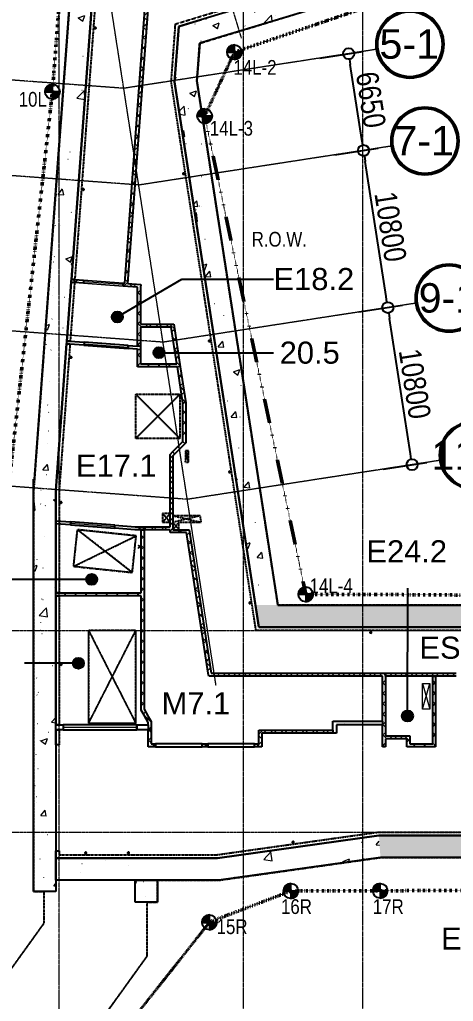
# Model space of a CAD drawing. Header units: millimetres. Extents: x 813027 to 1148939, y -931049 to -10.
# Drawn here: x 862760 to 892191, y -130526 to -63838 of the extents above; entities that cross this region are included whole.
import ezdxf

# ---------------------------------------------------------------- set-up
doc = ezdxf.new("R2010")
doc.units = ezdxf.units.MM
for name, pattern in [('DPA_Boundary 100', [7.5, 0, -1.5, 3, -1.5, 0, -1.5]), ('DPA_Grid _ Level 500', [5.5, 2.75, -0.75, 1.25, -0.75]), ('DPA_Hidden 100', [6, 4, -2])]:
    doc.linetypes.add(name, pattern=pattern)
for name, color, linetype, lineweight in [('_ _ A-DETL-OPENING', 1, 'Continuous', 9), ('A-ANNO-DIMS', 1, 'Continuous', 9), ('A-ANNO-NOTE', 3, 'Continuous', 25), ('A-DETL', 1, 'Continuous', 25), ('A-DOOR-E', 2, 'Continuous', 9), ('A-ROOM-IDEN', 3, 'Continuous', 25), ('A-WALL', 5, 'Continuous', 9), ('A-WALL-PATT', 1, 'Continuous', 25), ('G-ANNO-TEXT', 3, 'Continuous', 9), ('I-WALL', 5, 'Continuous', 25), ('P-PIPE', 2, 'Continuous', 9), ('P-PIPE-CNTR', 2, 'Continuous', 9), ('S-GRID', 251, 'Continuous', 9), ('S-GRID-IDEN', 3, 'Continuous', 50), ('WALL-A', 3, 'Continuous', 25), ('WALL-E', 2, 'Continuous', 25), ('WALL-S', 5, 'Continuous', 25)]:
    doc.layers.add(name, color=color, linetype=linetype, lineweight=lineweight)
doc.styles.add('Arial', font='arial.ttf', dxfattribs={"height": 2000})
doc.styles.add('Arial Narrow', font='ARIALN.TTF', dxfattribs={"height": 1500})
doc.styles.add('Arial Narrow_1', font='ARIALN.TTF', dxfattribs={"height": 1000})
doc.styles.add('Arial_1', font='arial.ttf', dxfattribs={"height": 1500})
doc.dimstyles.new('DPA-DIM-3_0_C-C', dxfattribs={"dimscale": 304.8, "dimtxt": 1535.14646, "dimasz": 2.46063, "dimexe": 3.28084, "dimexo": 0.0625, "dimgap": 0.82021, "dimtad": 1, "dimdec": 0, "dimzin": 0, "dimdsep": 46, "dimtxsty": 'Arial Narrow', "dimblk1": 'DOTBLANK', "dimblk2": 'DOTBLANK', "dimsah": 1, "dimcen": 0.09, "dimdle": 3.28084, "dimadec": 8, "dimazin": 0, "dimtfac": 1, "dimtdec": 4, "dimtix": 1, "dimtmove": 0, "dimatfit": 3, "dimfxl": 6.56168, "dimfxlon": 1, "dimtvp": 1, "dimtolj": 1, "dimtzin": 0, "dimarcsym": 2})
pattern_1 = [(50, (-6.3, 1.8), (4554.602, -398.476), [476.25, -5238.75]), (355, (-6.3, 2), (-881.071, 4776.42), [381, -4191]), (100.451, (373, -31.4), (3673.565, 4377.916), [404.75, -4452.252]), (46.184, (-6.3, 1272), (6776.978, -1051.07), [714.375, -7858.125]), (96.636, (558.4, 1184), (5935.065, 6185.69), [607.126, -6678.38]), (351.184, (-6, 1272), (5935.12, 6185.636), [571.5, -6286.5]), (21, (628.7, 954.3), (3790.359, -2556.63), [476.25, -5238.75]), (326, (628.7, 954.3), (1545.052, 4604.703), [381, -4191]), (71.451, (944.5, 741.2), (5335.428, 2048.032), [404.75, -4452.252]), (37.5, (-6.3, 1.8), (77.215, 2113.876), [16.764, -4123.436, 16.764, -4237.736, -4206.875]), (37.5, (-6.3, 1.8), (77.215, 2113.876), [-8394.7, 16.764, -4190.111]), (7.5, (-6.3, 1.8), (1670.4916, 2504.5144), [16.764, -2408.936, 16.764, -4028.186, -1603.375]), (7.5, (-6.3, 1.8), (1670.4916, 2504.5144), [-6470.65, 16.764, -1586.611]), (327.5, (-1422.4, 1.8), (3389.7725, -143.2234), [16.764, -1570.736, 16.764, -4936.236, -6572.25]), (327.5, (-1422.4, 1.8), (3389.7725, -143.2234), [-6540.5, 16.764, -6555.486]), (317.5, (-2057.4, 1.8), (3703.232, 635.667), [16.764, -2046.986, 16.764, -3272.536, -4667.25]), (317.5, (-2057.4, 1.8), (3703.232, 635.667), [-5353.05, 16.764, -4650.486])]
pattern_2 = [(45, (-6.33, 1.8), (-353.5534, 353.5534), []), (135, (-6.33, 1.8), (-353.5534, -353.5534), [])]
pattern_3 = [(50, (-6.3, 1.8), (3643.682, -318.781), [381, -4191]), (355, (-6.3, 1.8), (-704.856, 3821.136), [304.8, -3352.8]), (100.451, (297.3, -24.8), (2938.852, 3502.332), [323.8, -3561.801]), (46.184, (-6.3, 1018), (5421.581, -840.856), [571.5, -6286.5]), (96.636, (445.5, 947.7), (4748.05, 4948.55), [485.7, -5342.702]), (351.184, (-6.3, 1018), (4748.1, 4948.506), [457.2, -5029.2]), (21, (501.7, 763.8), (3032.288, -2045.304), [381, -4191]), (326, (501.7, 763.8), (1236.042, 3683.762), [304.8, -3352.8]), (71.451, (754.4, 593.3), (4268.343, 1638.425), [323.8, -3561.801]), (37.5, (-6.3, 1.8), (61.772, 1691.1008), [167.64, -3144.52, 167.64, -3235.96, -3365.5]), (37.5, (-6.3, 1.8), (61.772, 1691.1008), [-6715.76, 167.64, -3197.86]), (7.5, (-6.3, 1.8), (1336.3933, 2003.6115), [167.64, -1772.92, 167.64, -3068.32, -1282.7]), (7.5, (-6.3, 1.8), (1336.3933, 2003.6115), [-5176.52, 167.64, -1115.06]), (327.5, (-1139.2, 1.8), (2711.8178, -114.5786), [167.64, -1102.36, 167.64, -3794.76, -5257.8]), (327.5, (-1139.2, 1.8), (2711.8178, -114.5786), [-5232.4, 167.64, -5090.16]), (317.5, (-1647.2, 1.8), (2962.5856, 508.5334), [167.64, -1483.36, 167.64, -2463.8, -3733.8]), (317.5, (-1647.2, 1.8), (2962.5856, 508.5334), [-4282.44, 167.64, -3566.16])]

# ---------------------------------------------------------------- blocks, each defined once
blk = doc.blocks.new('WALL OPENING - H4000xW5000-22033272-4160 - LOWER PLATFORM LEVEL - REFLECTED CEILING GENERAL PLAN')
at = {"layer": 'A-DOOR-E'}
blk.add_line((-2500, 0), (2500, 0), dxfattribs=at)
blk = doc.blocks.new('WALL OPENING - H2100xW3000-12959686-4160 - LOWER PLATFORM LEVEL - REFLECTED CEILING GENERAL PLAN')
at = {"layer": 'A-DOOR-E'}
blk.add_line((-1500, 0), (1500, 0), dxfattribs=at)
blk = doc.blocks.new('WALL OPENING - H3000xW2700-16696841-4160 - LOWER PLATFORM LEVEL - REFLECTED CEILING GENERAL PLAN')
at = {"layer": 'A-DETL', "lineweight": 9}
for p, q in [((1350, 100), (-1350, 100)), ((-1350, 100), (1350, 100)), ((-1350, -100), (-1350, 100)), ((-1350, -100), (-1350, 100)), ((-1350, 0), (1350, 0)), ((1350, -100), (1350, 100)), ((1350, -100), (1350, 100)), ((-1350, -100), (1350, -100)), ((1350, -100), (-1350, -100))]:
    blk.add_line(p, q, dxfattribs=at)
blk = doc.blocks.new('Grid - 100 Scale-586761-4160 - LOWER PLATFORM LEVEL - REFLECTED CEILING GENERAL PLAN')
at = {"layer": 'S-GRID-IDEN'}
blk.add_circle((0, 0), 4.5, dxfattribs=at)
blk = doc.blocks.new('DPA-AR_GM_ROW_Node - Micro-12676128-4160 - LOWER PLATFORM LEVEL - REFLECTED CEILING GENERAL PLAN')
at = {"layer": 'A-ANNO-NOTE', "lineweight": 9}
h = blk.add_hatch(color=256, dxfattribs=at)
edge = h.paths.add_edge_path()
edge.add_line((-1, 0), (0, 0))
edge.add_line((0, 0), (0, -1))
edge.add_arc((0, 0), 1, 180, 270, ccw=False)
h = blk.add_hatch(color=256, dxfattribs=at)
edge = h.paths.add_edge_path()
edge.add_line((1, 0), (0, 0))
edge.add_line((0, 0), (0, 1))
edge.add_arc((0, 0), 1, 0, 90, ccw=False)
at = {"layer": 'A-ANNO-NOTE'}
for p, q in [((0, 0), (-1, 0)), ((0, 1), (0, 0)), ((0, -1), (0, 0)), ((0, 0), (1, 0))]:
    blk.add_line(p, q, dxfattribs=at)
blk.add_circle((0, 0), 1, dxfattribs=at)
for start, end in [(360, 90), (180, 270)]:
    blk.add_arc((0, 0), 1, start, end, dxfattribs=at)
blk = doc.blocks.new('_DotBlank')
at = {"color": 0, "linetype": 'ByBlock', "lineweight": -2}
blk.add_line((-0.5, 0), (-1, 0), dxfattribs=at)
blk.add_circle((0, 0), 0.5, dxfattribs=at)
blk = doc.blocks.new('DIMBLOCK24-4160 - LOWER PLATFORM LEVEL - REFLECTED CEILING GENERAL PLAN')
at = {"layer": 'A-ANNO-DIMS', "color": 0, "lineweight": -2, "transparency": 16777216}
for p, q in [((885788, -83698), (888734, -83244)), ((889280, -93328), (887860, -84137)), ((887436, -94372), (890382, -93917))]:
    blk.add_line(p, q, dxfattribs=at)
at = {"layer": 'Defpoints', "color": 0, "transparency": 16777216}
for p in [(885769, -83701), (887746, -83396), (887417, -94375)]:
    blk.add_point(p, dxfattribs=at)
at = {"layer": 'A-ANNO-DIMS', "color": 0, "lineweight": -2, "transparency": 16777216, "xscale": 750, "yscale": 750, "zscale": 750}
for p, rotation in [((887746, -83396), 98.77777528909823), ((889394, -94070), 278.7777752890982)]:
    blk.add_blockref('_DotBlank', p, dxfattribs=dict(at, rotation=rotation))
at = {"layer": 'A-ANNO-DIMS', "color": 0, "transparency": 16777216, "insert": (889574, -88578), "char_height": 1500, "width": 5701.97, "attachment_point": 5, "rotation": 278.77778, "style": 'Arial Narrow'}
blk.add_mtext('\\A1;10800', dxfattribs=at)
blk = doc.blocks.new('DIMBLOCK25-4160 - LOWER PLATFORM LEVEL - REFLECTED CEILING GENERAL PLAN')
at = {"layer": 'A-ANNO-DIMS', "color": 0, "lineweight": -2, "transparency": 16777216}
for p, q in [((884140, -73025), (887086, -72570)), ((887631, -82655), (886212, -73464)), ((885788, -83698), (888734, -83244))]:
    blk.add_line(p, q, dxfattribs=at)
at = {"layer": 'Defpoints', "color": 0, "transparency": 16777216}
for p in [(884121, -73028), (886098, -72723), (885769, -83701)]:
    blk.add_point(p, dxfattribs=at)
at = {"layer": 'A-ANNO-DIMS', "color": 0, "lineweight": -2, "transparency": 16777216, "xscale": 750, "yscale": 750, "zscale": 750}
for p, rotation in [((886098, -72723), 98.77777528909783), ((887746, -83396), 278.7777752890978)]:
    blk.add_blockref('_DotBlank', p, dxfattribs=dict(at, rotation=rotation))
at = {"layer": 'A-ANNO-DIMS', "color": 0, "transparency": 16777216, "insert": (887926, -77904), "char_height": 1500, "width": 5701.97, "attachment_point": 5, "rotation": 278.77778, "style": 'Arial Narrow'}
blk.add_mtext('\\A1;10800', dxfattribs=at)
blk = doc.blocks.new('DIMBLOCK26-4160 - LOWER PLATFORM LEVEL - REFLECTED CEILING GENERAL PLAN')
at = {"layer": 'A-ANNO-DIMS', "color": 0, "lineweight": -2, "transparency": 16777216}
for p, q in [((883125, -66453), (886071, -65998)), ((885983, -71981), (885197, -66892)), ((884140, -73025), (887086, -72570))]:
    blk.add_line(p, q, dxfattribs=at)
at = {"layer": 'Defpoints', "color": 0, "transparency": 16777216}
for p in [(883106, -66456), (885083, -66151), (884121, -73028)]:
    blk.add_point(p, dxfattribs=at)
at = {"layer": 'A-ANNO-DIMS', "color": 0, "lineweight": -2, "transparency": 16777216, "xscale": 750, "yscale": 750, "zscale": 750}
for p, rotation in [((885083, -66151), 98.7777752890973), ((886098, -72723), 278.7777752890973)]:
    blk.add_blockref('_DotBlank', p, dxfattribs=dict(at, rotation=rotation))
at = {"layer": 'A-ANNO-DIMS', "color": 0, "transparency": 16777216, "insert": (886594, -69282), "char_height": 1500, "width": 4561.58, "attachment_point": 5, "rotation": 278.77778, "style": 'Arial Narrow'}
blk.add_mtext('\\A1;6650', dxfattribs=at)

msp = doc.modelspace()

# ---------------------------------------------------------------- hatches: boundary and pattern name
at = {"layer": 'A-ROOM-IDEN'}
h = msp.add_hatch(color=256, dxfattribs=at)
edge = h.paths.add_edge_path()
edge.add_arc((869392.9, -84035.1), 375, 0, 360)
h = msp.add_hatch(color=256, dxfattribs=at)
edge = h.paths.add_edge_path()
edge.add_arc((872214.6, -86465.2), 375, 0, 360)
h = msp.add_hatch(color=256, dxfattribs=at)
edge = h.paths.add_edge_path()
edge.add_arc((867649.5, -101864.4), 375, 0, 360)
h = msp.add_hatch(color=256, dxfattribs=at)
edge = h.paths.add_edge_path()
edge.add_arc((866751.4, -107557.6), 375, 0, 360)
h = msp.add_hatch(color=256, dxfattribs=at)
edge = h.paths.add_edge_path()
edge.add_arc((889081.8, -111137.8), 375, 0, 360)
at = {"layer": 'A-WALL-PATT', "lineweight": 9}
h = msp.add_hatch(dxfattribs=at)
h.set_pattern_fill('FP_1', color=256, style=0, pattern_type=2)
h.set_pattern_definition(pattern_1)
h.paths.add_polyline_path([(874976.7, -65442.4), (921206.4, -51346), (920768.9, -49911.2), (875095.3, -63838)])
h = msp.add_hatch(dxfattribs=at)
h.set_pattern_fill('FP_1', color=256, style=0, pattern_type=2)
h.set_pattern_definition(pattern_1)
h.paths.add_polyline_path([(874976.7, -65442.4), (921206.4, -51346), (920768.9, -49911.2), (875095.3, -63838)])
h = msp.add_hatch(dxfattribs=at)
h.set_pattern_fill('FP_1', color=256, style=0, pattern_type=2)
h.set_pattern_definition(pattern_1)
h.paths.add_polyline_path([(865211.7, -95794.6), (868192.3, -55488.3), (866653.5, -55957.5), (863715.8, -95684), (865210, -95794.5)])
h = msp.add_hatch(dxfattribs=at)
h.set_pattern_fill('FP_1', color=256, style=0, pattern_type=2)
h.set_pattern_definition(pattern_1)
h.paths.add_polyline_path([(865211.7, -95794.6), (868192.3, -55488.3), (866653.5, -55957.5), (863715.8, -95684), (865210, -95794.5)])
h = msp.add_hatch(dxfattribs=at)
h.set_pattern_fill('FP_2', color=256, style=0, pattern_type=2)
h.set_pattern_definition(pattern_2)
h.paths.add_polyline_path([(870089.8, -81762.8), (871846.1, -58012.4), (871640.9, -58074.9), (869890.4, -81748)])
h = msp.add_hatch(dxfattribs=at)
h.set_pattern_fill('FP_1', color=256, style=0, pattern_type=2)
h.set_pattern_definition(pattern_1)
h.paths.add_polyline_path([(873278.8, -68062.7), (874787.3, -68002.8), (875095.3, -63838), (873556.5, -64307.2), (873468.4, -65498.5)])
h = msp.add_hatch(dxfattribs=at)
h.set_pattern_fill('FP_1', color=256, style=0, pattern_type=2)
h.set_pattern_definition(pattern_1)
h.paths.add_polyline_path([(873278.8, -68062.7), (874787.3, -68002.8), (875095.3, -63838), (873556.5, -64307.2), (873468.4, -65498.5)])
h = msp.add_hatch(dxfattribs=at)
h.set_pattern_fill('FP_1', color=256, style=0, pattern_type=2)
h.set_pattern_definition(pattern_1)
h.paths.add_polyline_path([(880285.5, -103610), (874787.3, -68002.8), (873278.8, -68062.7), (878767.7, -103610)])
h = msp.add_hatch(dxfattribs=at)
h.set_pattern_fill('FP_1', color=256, style=0, pattern_type=2)
h.set_pattern_definition(pattern_1)
h.paths.add_polyline_path([(880285.5, -103610), (874787.3, -68002.8), (873278.8, -68062.7), (878767.7, -103610)])
h = msp.add_hatch(dxfattribs=at)
h.set_pattern_fill('FP_2', color=256, style=0, pattern_type=2)
h.set_pattern_definition(pattern_2)
h.paths.add_polyline_path([(870964.4, -82028), (870979.2, -81828.5), (869790.6, -81740.7), (869775.9, -81940.1), (870764.4, -82013.2)])
h.paths.add_polyline_path([(867083.2, -81741), (867098, -81541.5), (866270.2, -81480.3), (866255.5, -81679.8), (866484.9, -81696.7)])
h = msp.add_hatch(dxfattribs=at)
h.set_pattern_fill('FP_2', color=256, style=0, pattern_type=2)
h.set_pattern_definition(pattern_2)
h.paths.add_polyline_path([(870964.4, -86038.9), (870964.4, -82028), (870764.4, -82013.2), (870764.4, -86024.1)])
h = msp.add_hatch(dxfattribs=at)
h.set_pattern_fill('FP_2', color=256, style=0, pattern_type=2)
h.set_pattern_definition(pattern_2)
h.paths.add_polyline_path([(870964.4, -84723.6), (873043.5, -84723.6), (873012.7, -84523.6), (870964.4, -84523.6)])
h = msp.add_hatch(dxfattribs=at)
h.set_pattern_fill('FP_2', color=256, style=0, pattern_type=2)
h.set_pattern_definition(pattern_2)
h.paths.add_polyline_path([(873460.5, -87423.6), (873662.8, -87423.6), (873215, -84523.6), (873012.7, -84523.6), (873429.6, -87223.6)])
h = msp.add_hatch(dxfattribs=at)
h.set_pattern_fill('FP_2', color=256, style=0, pattern_type=2)
h.set_pattern_definition(pattern_2)
h.paths.add_polyline_path([(870764.4, -87423.6), (870964.4, -87423.6), (870964.4, -86239.5), (870764.4, -86224.7)])
h = msp.add_hatch(dxfattribs=at)
h.set_pattern_fill('FP_2', color=256, style=0, pattern_type=2)
h.set_pattern_definition(pattern_2)
h.paths.add_polyline_path([(873460.5, -87423.6), (873429.6, -87223.6), (870964.4, -87223.6), (870964.4, -87423.6), (873080.1, -87423.6)])
h = msp.add_hatch(dxfattribs=at)
h.set_pattern_fill('FP_2', color=256, style=0, pattern_type=2)
h.set_pattern_definition(pattern_2)
h.paths.add_polyline_path([(873841.2, -89889.2), (874041.2, -89873.9), (873662.8, -87423.6), (873460.5, -87423.6)])
h = msp.add_hatch(dxfattribs=at)
h.set_pattern_fill('FP_2', color=256, style=0, pattern_type=2)
h.set_pattern_definition(pattern_2)
h.paths.add_polyline_path([(873841.2, -92781.9), (874041.2, -92581.9), (874041.2, -89873.9), (873841.2, -89889.2), (873841.2, -92499)])
h = msp.add_hatch(dxfattribs=at)
h.set_pattern_fill('FP_2', color=256, style=0, pattern_type=2)
h.set_pattern_definition(pattern_2)
h.paths.add_polyline_path([(873165, -93458), (873841.2, -92781.9), (873841.2, -92499), (873165, -93175.2)])
h = msp.add_hatch(dxfattribs=at)
h.set_pattern_fill('FP_2', color=256, style=0, pattern_type=2)
h.set_pattern_definition(pattern_2)
h.paths.add_polyline_path([(873165, -98685), (873165, -93175.2), (872965, -93375.2), (872965, -98685), (873080.1, -98685)])
h = msp.add_hatch(dxfattribs=at)
h.set_pattern_fill('FP_1', color=256, style=0, pattern_type=2)
h.set_pattern_definition(pattern_1)
h.paths.add_polyline_path([(864501.2, -123055), (865210, -123055), (865210, -95794.5), (863715.8, -95684), (863763.1, -95045), (863710, -95045), (863710, -123055)])
h = msp.add_hatch(dxfattribs=at)
h.set_pattern_fill('FP_1', color=256, style=0, pattern_type=2)
h.set_pattern_definition(pattern_1)
h.paths.add_polyline_path([(864501.2, -123055), (865210, -123055), (865210, -95794.5), (863715.8, -95684), (863763.1, -95045), (863710, -95045), (863710, -123055)])
h = msp.add_hatch(dxfattribs=at)
h.set_pattern_fill('FP_3', color=256, style=0, pattern_type=2)
h.set_pattern_definition(pattern_3)
h.paths.add_polyline_path([(870587.4, -98485), (870594.7, -98285), (869226.5, -98183.8), (869211.7, -98383.3)])
h.paths.add_polyline_path([(866219.9, -98162), (866234.6, -97962.6), (865224.7, -97887.9), (865210, -98087.4)])
h = msp.add_hatch(dxfattribs=at)
h.set_pattern_fill('FP_3', color=256, style=0, pattern_type=2)
h.set_pattern_definition(pattern_3)
h.paths.add_polyline_path([(870587.4, -98485), (870594.7, -98285), (869226.5, -98183.8), (869211.7, -98383.3)])
h.paths.add_polyline_path([(866219.9, -98162), (866234.6, -97962.6), (865224.7, -97887.9), (865210, -98087.4)])
h = msp.add_hatch(dxfattribs=at)
h.set_pattern_fill('FP_3', color=256, style=0, pattern_type=2)
h.set_pattern_definition(pattern_3)
h.paths.add_polyline_path([(871210, -98485), (871210, -98285), (870594.7, -98285), (870587.4, -98485), (871010, -98485)])
h = msp.add_hatch(dxfattribs=at)
h.set_pattern_fill('FP_3', color=256, style=0, pattern_type=2)
h.set_pattern_definition(pattern_3)
h.paths.add_polyline_path([(871210, -98485), (871210, -98285), (870594.7, -98285), (870587.4, -98485), (871010, -98485)])
h = msp.add_hatch(dxfattribs=at)
h.set_pattern_fill('FP_2', color=256, style=0, pattern_type=2)
h.set_pattern_definition(pattern_2)
h.paths.add_polyline_path([(871010, -102855), (871210, -102855), (871210, -98485), (871010, -98485), (871010, -102785)])
h = msp.add_hatch(dxfattribs=at)
h.set_pattern_fill('FP_2', color=256, style=0, pattern_type=2)
h.set_pattern_definition(pattern_2)
h.paths.add_polyline_path([(872965, -98485), (872965, -98285), (871210, -98285), (871210, -98485)])
h = msp.add_hatch(dxfattribs=at)
h.set_pattern_fill('FP_2', color=256, style=0, pattern_type=2)
h.set_pattern_definition(pattern_2)
h.paths.add_polyline_path([(874081.2, -98685), (874050.4, -98485), (873165, -98485), (873165, -98685)])
h = msp.add_hatch(dxfattribs=at)
h.set_pattern_fill('FP_2', color=256, style=0, pattern_type=2)
h.set_pattern_definition(pattern_2)
h.paths.add_polyline_path([(875759, -108240), (874252.7, -98485), (874050.4, -98485), (875556.6, -108240)])
h = msp.add_hatch(dxfattribs=at)
h.set_pattern_fill('FP_2', color=256, style=0, pattern_type=2)
h.set_pattern_definition(pattern_2)
h.paths.add_polyline_path([(871010, -102985), (871010, -102785), (865210, -102785), (865210, -102985), (865440, -102985)])
h = msp.add_hatch(dxfattribs=at)
h.set_pattern_fill('FP_2', color=256, style=0, pattern_type=2)
h.set_pattern_definition(pattern_2)
h.paths.add_polyline_path([(871210, -111086.6), (871210, -102855), (871010, -102855), (871010, -110740.2)])
h = msp.add_hatch(dxfattribs=at)
h.set_pattern_fill('FP_1', color=256, style=0, pattern_type=2)
h.set_pattern_definition(pattern_1)
h.paths.add_polyline_path([(878999.3, -105110), (982680.2, -105110), (982708.3, -103610), (878767.7, -103610)])
h = msp.add_hatch(dxfattribs=at)
h.set_pattern_fill('FP_1', color=256, style=0, pattern_type=2)
h.set_pattern_definition(pattern_1)
h.paths.add_polyline_path([(878999.3, -105110), (982680.2, -105110), (982708.3, -103610), (878767.7, -103610)])
h = msp.add_hatch(dxfattribs=at)
h.set_pattern_fill('FP_2', color=256, style=0, pattern_type=2)
h.set_pattern_definition(pattern_2)
h.paths.add_polyline_path([(887390, -108440), (887390, -108240), (875556.6, -108240), (875587.5, -108440), (881659, -108440)])
h = msp.add_hatch(dxfattribs=at)
h.set_pattern_fill('FP_2', color=256, style=0, pattern_type=2)
h.set_pattern_definition(pattern_2)
h.paths.add_polyline_path([(887390, -113235), (887590, -113235), (887590, -108240), (887390, -108240), (887390, -111745)])
h = msp.add_hatch(dxfattribs=at)
h.set_pattern_fill('FP_2', color=256, style=0, pattern_type=2)
h.set_pattern_definition(pattern_2)
h.paths.add_polyline_path([(889890, -108440), (889890, -108240), (887590, -108240), (887590, -108440)])
h = msp.add_hatch(dxfattribs=at)
h.set_pattern_fill('FP_2', color=256, style=0, pattern_type=2)
h.set_pattern_definition(pattern_2)
h.paths.add_polyline_path([(892390, -108440), (892390, -108240), (889890, -108240), (889890, -108440), (890237.8, -108440)])
h = msp.add_hatch(dxfattribs=at)
h.set_pattern_fill('FP_2', color=256, style=0, pattern_type=2)
h.set_pattern_definition(pattern_2)
h.paths.add_polyline_path([(890990, -113035), (890990, -108440), (890790, -108440), (890790, -113035)])
h = msp.add_hatch(dxfattribs=at)
h.set_pattern_fill('FP_2', color=256, style=0, pattern_type=2)
h.set_pattern_definition(pattern_2)
h.paths.add_polyline_path([(871490, -111571.6), (871490, -111171.6), (871210, -110686.6), (871210, -111086.6)])
h = msp.add_hatch(dxfattribs=at)
h.set_pattern_fill('FP_2', color=256, style=0, pattern_type=2)
h.set_pattern_definition(pattern_2)
h.paths.add_polyline_path([(871690, -112085), (871690, -111518), (871490, -111171.6), (871490, -112085)])
h = msp.add_hatch(dxfattribs=at)
h.set_pattern_fill('FP_3', color=256, style=0, pattern_type=2)
h.set_pattern_definition(pattern_3)
h.paths.add_polyline_path([(887390, -111745), (887390, -111495), (884260, -111495), (884260, -111745)])
h = msp.add_hatch(dxfattribs=at)
h.set_pattern_fill('FP_3', color=256, style=0, pattern_type=2)
h.set_pattern_definition(pattern_3)
h.paths.add_polyline_path([(887390, -111745), (887390, -111495), (884260, -111495), (884260, -111745)])
h = msp.add_hatch(dxfattribs=at)
h.set_pattern_fill('FP_2', color=256, style=0, pattern_type=2)
h.set_pattern_definition(pattern_2)
h.paths.add_polyline_path([(871690, -113035), (871690, -112085), (871490, -112085), (871490, -113035)])
h = msp.add_hatch(dxfattribs=at)
h.set_pattern_fill('FP_2', color=256, style=0, pattern_type=2)
h.set_pattern_definition(pattern_2)
h.paths.add_polyline_path([(878990, -113035), (879190, -113035), (879190, -112105), (878990, -112105)])
h = msp.add_hatch(dxfattribs=at)
h.set_pattern_fill('FP_2', color=256, style=0, pattern_type=2)
h.set_pattern_definition(pattern_2)
h.paths.add_polyline_path([(884010, -112305), (884010, -112105), (879190, -112105), (879190, -112305), (881659, -112305)])
h = msp.add_hatch(dxfattribs=at)
h.set_pattern_fill('FP_2', color=256, style=0, pattern_type=2)
h.set_pattern_definition(pattern_2)
h.paths.add_polyline_path([(889040, -112685), (889040, -112485), (887590, -112485), (887590, -112685)])
h = msp.add_hatch(dxfattribs=at)
h.set_pattern_fill('FP_2', color=256, style=0, pattern_type=2)
h.set_pattern_definition(pattern_2)
h.paths.add_polyline_path([(889240, -113035), (889240, -112485), (889040, -112485), (889040, -113035)])
h = msp.add_hatch(dxfattribs=at)
h.set_pattern_fill('FP_2', color=256, style=0, pattern_type=2)
h.set_pattern_definition(pattern_2)
h.paths.add_polyline_path([(878690, -113235), (879190, -113235), (879190, -113035), (878690, -113035), (878690, -113135)])
h.paths.add_polyline_path([(875140, -113235), (875540, -113235), (875540, -113035), (875140, -113035), (875140, -113135)])
h.paths.add_polyline_path([(871490, -113235), (871990, -113235), (871990, -113035), (871490, -113035), (871490, -113135)])
h = msp.add_hatch(dxfattribs=at)
h.set_pattern_fill('FP_2', color=256, style=0, pattern_type=2)
h.set_pattern_definition(pattern_2)
h.paths.add_polyline_path([(890990, -113235), (890990, -113035), (889040, -113035), (889040, -113235), (890237.8, -113235)])
h = msp.add_hatch(dxfattribs=at)
h.set_pattern_fill('FP_1', color=256, style=0, pattern_type=2)
h.set_pattern_definition(pattern_1)
h.paths.add_polyline_path([(876286.8, -122295), (887244.5, -120755), (887139.6, -119255), (876182, -120795)])
h = msp.add_hatch(dxfattribs=at)
h.set_pattern_fill('FP_1', color=256, style=0, pattern_type=2)
h.set_pattern_definition(pattern_1)
h.paths.add_polyline_path([(876286.8, -122295), (887244.5, -120755), (887139.6, -119255), (876182, -120795)])
h = msp.add_hatch(dxfattribs=at)
h.set_pattern_fill('FP_1', color=256, style=0, pattern_type=2)
h.set_pattern_definition(pattern_1)
h.paths.add_polyline_path([(967447.6, -120755), (1055600, -120755), (1055600, -119255), (887139.6, -119255), (887244.5, -120755), (950289.9, -120755)])
h = msp.add_hatch(dxfattribs=at)
h.set_pattern_fill('FP_1', color=256, style=0, pattern_type=2)
h.set_pattern_definition(pattern_1)
h.paths.add_polyline_path([(967447.6, -120755), (1055600, -120755), (1055600, -119255), (887139.6, -119255), (887244.5, -120755), (950289.9, -120755)])
h = msp.add_hatch(dxfattribs=at)
h.set_pattern_fill('FP_1', color=256, style=0, pattern_type=2)
h.set_pattern_definition(pattern_1)
h.paths.add_polyline_path([(876286.8, -122295), (876182, -120795), (865210, -120795), (865210, -122295), (873080.1, -122295)])
h = msp.add_hatch(dxfattribs=at)
h.set_pattern_fill('FP_1', color=256, style=0, pattern_type=2)
h.set_pattern_definition(pattern_1)
h.paths.add_polyline_path([(876286.8, -122295), (876182, -120795), (865210, -120795), (865210, -122295), (873080.1, -122295)])
h = msp.add_hatch(dxfattribs=at)
h.set_pattern_fill('FP_1', color=256, style=0, pattern_type=2)
h.set_pattern_definition(pattern_1)
h.paths.add_polyline_path([(872110, -123795), (872110, -122295), (870610, -122295), (870610, -123795)])
h = msp.add_hatch(dxfattribs=at)
h.set_pattern_fill('FP_1', color=256, style=0, pattern_type=2)
h.set_pattern_definition(pattern_1)
h.paths.add_polyline_path([(872110, -123795), (872110, -122295), (870610, -122295), (870610, -123795)])

# ---------------------------------------------------------------- linework, layer by layer
at = {"layer": '_ _ A-DETL-OPENING'}
for p, q in [((866424.9, -100974.1), (866686.2, -98487.7)), ((866686.2, -98487.7), (870403, -101392.2)), ((866686.2, -98487.7), (870664.3, -98905.9)), ((866424.9, -100974.1), (870664.3, -98905.9)), ((870664.3, -98905.9), (870403, -101392.2)), ((870403, -101392.2), (866424.9, -100974.1)), ((867440, -111635), (870640, -105340)), ((867440, -105340), (870640, -111635)), ((867440, -111635), (867440, -105340)), ((867440, -105340), (870640, -105340)), ((870640, -105340), (870640, -111635)), ((870640, -111635), (867440, -111635))]:
    msp.add_line(p, q, dxfattribs=at)
at = {"layer": 'A-DETL', "linetype": 'DPA_Hidden 100'}
for p, q in [((874976.7, -65442.4), (921206.4, -51346)), ((873338.8, -64133.1), (907664.4, -53666.6)), ((866772.1, -54353.2), (863712, -95735.2)), ((868410, -55662.4), (866499.6, -81497.3)), ((873047.5, -68071.9), (873320.6, -64379.1)), ((874787.3, -68002.8), (874976.7, -65442.4)), ((880285.5, -103610), (874787.3, -68002.8)), ((878802.1, -105340), (873047.5, -68071.9)), ((866484.9, -81696.7), (866189.9, -85685.9)), ((866175.1, -85885.3), (865440, -95826.7)), ((870640, -92290), (873640, -89290)), ((870640, -92290), (870640, -89290)), ((870640, -89290), (873640, -92290)), ((870640, -89290), (873640, -89290)), ((873640, -89290), (873640, -92290)), ((873640, -92290), (870640, -92290)), ((874010, -93890), (874210, -93140)), ((874010, -93140), (874210, -93890)), ((874210, -93140), (874010, -93140)), ((874010, -93140), (874010, -93890)), ((874210, -93890), (874210, -93140)), ((874010, -93890), (874210, -93890)), ((863710, -95645), (863710, -123055)), ((865440, -95826.7), (865440, -102785)), ((872465, -97385), (872465, -97985)), ((872965, -97385), (872465, -97385)), ((872465, -97985), (872965, -97385)), ((872465, -97385), (872965, -97985)), ((872465, -97985), (872965, -97985)), ((875016.7, -97535), (873165, -97535)), ((873165, -97535), (873165, -98485)), ((875016.7, -97535), (873165, -97985)), ((873165, -97535), (875086.2, -97985)), ((873165, -97985), (873565, -98485)), ((873165, -98485), (873565, -97985)), ((873565, -97985), (875086.2, -97985)), ((873565, -98485), (873565, -97985)), ((875086.2, -97985), (875016.7, -97535)), ((866424.9, -100974.1), (866686.2, -98487.7)), ((870403, -101392.2), (866686.2, -98487.7)), ((870664.3, -98905.9), (866686.2, -98487.7)), ((873165, -98485), (873565, -98485)), ((866424.9, -100974.1), (870664.3, -98905.9)), ((870403, -101392.2), (870664.3, -98905.9)), ((870810, -99535), (871010, -99735)), ((870810, -99735), (871010, -99535)), ((866424.9, -100974.1), (870403, -101392.2)), ((865440, -102985), (865440, -111735)), ((982708.3, -103610), (880285.5, -103610)), ((870640, -105340), (867440, -105340)), ((867440, -105340), (867440, -111635)), ((867440, -105340), (870640, -111635)), ((867440, -111635), (870640, -105340)), ((870640, -111635), (870640, -105340)), ((988810, -105340), (879034.8, -105340)), ((867440, -111635), (870640, -111635)), ((865440, -112085), (865440, -113095)), ((876165.9, -120565), (887123.5, -119025)), ((887123.5, -119025), (1057100, -119025)), ((865440, -120565), (876165.9, -120565)), ((876286.8, -122295), (887244.5, -120755)), ((887244.5, -120755), (1055600, -120755)), ((872110.3, -122295), (876286.8, -122295)), ((872110.3, -123795), (872110.3, -122295)), ((863710, -123055), (864410.3, -123055)), ((864410.3, -123055), (864410.3, -125207.3)), ((871410.3, -127460.5), (871410.3, -123795)), ((871410.3, -123795), (872110.3, -123795)), ((864410.3, -125207.3), (847151.5, -149238.3)), ((850830.5, -156115.6), (871410.3, -127460.5))]:
    msp.add_line(p, q, dxfattribs=at)
at = {"layer": 'A-DETL', "linetype": 'DPA_Boundary 100', "lineweight": 50}
for p, q in [((866136.5, -53826.8), (864981.1, -68732)), ((877334.3, -66045.3), (902592.4, -57441.8)), ((875317.4, -70388.2), (877334.3, -66045.3)), ((864981.1, -68732), (861650.2, -98888.3)), ((882179.7, -102887.1), (875317.4, -70388.2)), ((886985.3, -102887.1), (882179.7, -102887.1)), ((963874.5, -103408.2), (886985.3, -102887.1)), ((887224.8, -123014.8), (1032534.6, -122273.2)), ((875662.8, -125128), (881163.8, -123030)), ((881163.8, -123030), (887224.8, -123014.8)), ((863855.2, -140066.1), (875662.8, -125128))]:
    msp.add_line(p, q, dxfattribs=at)
at = {"layer": 'A-DETL', "lineweight": 9}
for p, q in [((890090, -108940.1), (890590, -110670.1)), ((890090, -110670.1), (890590, -108940.1)), ((890090, -108940.1), (890590, -108940.1)), ((890090, -110670.1), (890090, -108940.1)), ((890590, -108940.1), (890590, -110670.1)), ((890590, -110670.1), (890090, -110670.1))]:
    msp.add_line(p, q, dxfattribs=at)
at = {"layer": 'A-ROOM-IDEN'}
for p, q in [((869392.9, -84035.1), (873767.8, -81465.2)), ((873767.8, -81465.2), (879986.7, -81465.2)), ((872214.6, -86465.2), (879986.7, -86465.2)), ((867649.5, -101864.4), (858566.1, -101864.4)), ((889081.8, -111137.8), (889101.3, -102459.5)), ((866751.4, -107557.6), (863086.2, -107557.6))]:
    msp.add_line(p, q, dxfattribs=at)
for centre in [(869392.9, -84035.1), (872214.6, -86465.2), (867649.5, -101864.4), (866751.4, -107557.6), (889081.8, -111137.8)]:
    msp.add_circle(centre, 375, dxfattribs=at)
at = {"layer": 'A-WALL', "lineweight": 25}
for p, q in [((866255.5, -81679.8), (866262.9, -81580.1)), ((866484.9, -81696.7), (866255.5, -81679.8)), ((866255.5, -81679.8), (866484.9, -81696.7)), ((866262.9, -81580.1), (866270.2, -81480.3)), ((866270.2, -81480.3), (866499.6, -81497.3)), ((866499.6, -81497.3), (866270.2, -81480.3)), ((865945.8, -85868.3), (865953.1, -85768.6)), ((866175.1, -85885.3), (865945.8, -85868.3)), ((865945.8, -85868.3), (866175.1, -85885.3)), ((865953.1, -85768.6), (865960.5, -85668.9)), ((865960.5, -85668.9), (866189.9, -85685.9)), ((866189.9, -85685.9), (865960.5, -85668.9)), ((870964.4, -86038.9), (870764.4, -86024.1)), ((870764.4, -86224.7), (870964.4, -86239.5)), ((871210, -98485), (871010, -98485)), ((871010, -98485), (871210, -98485)), ((871210, -98285), (871210, -98485)), ((871210, -98485), (871210, -98285)), ((865210, -102985), (865210, -102785)), ((865210, -102785), (865440, -102785)), ((865440, -102785), (865210, -102785)), ((865440, -102985), (865210, -102985)), ((865210, -102985), (865440, -102985)), ((865210, -111910), (865210, -111735)), ((865210, -111735), (865440, -111735)), ((865440, -111735), (865210, -111735)), ((865210, -112085), (865210, -111910)), ((871490, -111735), (871490, -111910)), ((871490, -111910), (871490, -112085)), ((887390, -111495), (887390, -111745)), ((865440, -112085), (865210, -112085)), ((865210, -112085), (865440, -112085)), ((884010, -112105), (884010, -112305))]:
    msp.add_line(p, q, dxfattribs=at)
at = {"layer": 'I-WALL'}
for p, q in [((907731.5, -53886.6), (873556.5, -64307.2)), ((866270.2, -81480.3), (868192.3, -55488.3)), ((873556.5, -64307.2), (873278.8, -68062.7)), ((873320.6, -64379.1), (873338.8, -64133.1)), ((873278.8, -68062.7), (878999.3, -105110)), ((865960.5, -85668.9), (866255.5, -81679.8)), ((865210, -95818.2), (865945.8, -85868.3)), ((865210, -102785), (865210, -95818.2)), ((865210, -111735), (865210, -102985)), ((879034.8, -105340), (878802.1, -105340)), ((878999.3, -105110), (982680.2, -105110)), ((865210, -113095), (865210, -112085)), ((865440, -113095), (865210, -113095)), ((887139.6, -119255), (876182, -120795)), ((1057100, -119255), (887139.6, -119255)), ((865210, -120795), (865210, -120295)), ((865210, -120295), (865440, -120295)), ((865440, -120295), (865440, -120565)), ((865440, -120795), (865210, -120795)), ((876182, -120795), (865440, -120795))]:
    msp.add_line(p, q, dxfattribs=at)
at = {"layer": 'P-PIPE'}
for centre, radius, start, end in [((867888.9, -64404.3), 67.2, 106.957478, 196.957478), ((867888.9, -64404.3), 67.2, 196.957478, 286.957478), ((867888.9, -64404.3), 67.1, 16.957478, 106.957478), ((867888.9, -64404.3), 67.1, 286.957478, 16.957478), ((873883.1, -74303.1), 67.2, 106.957478, 196.957478), ((873883.1, -74303.1), 67.2, 196.957478, 286.957478), ((873883.1, -74303.1), 67.1, 16.957478, 106.957478), ((873883.1, -74303.1), 67.1, 286.957478, 16.957478), ((867077.5, -75374.3), 67.2, 106.957478, 196.957478), ((867077.5, -75374.3), 67.1, 16.957478, 106.957478), ((867077.5, -75374.3), 67.1, 286.957478, 16.957478), ((867077.5, -75374.3), 67.2, 196.957478, 286.957478), ((875638.4, -85665.6), 67.1, 106.957478, 196.957478), ((875638.4, -85665.6), 67.1, 196.957478, 286.957478), ((875638.4, -85665.6), 67.2, 16.957478, 106.957478), ((875638.4, -85665.6), 67.2, 286.957478, 16.957478), ((866235.1, -86773.1), 67.2, 106.957478, 196.957478), ((866235.1, -86773.1), 67.2, 196.957478, 286.957478), ((866235.1, -86773.1), 67.1, 16.957478, 106.957478), ((866235.1, -86773.1), 67.1, 286.957478, 16.957478), ((877011.6, -94563), 67.1, 106.957478, 196.957478), ((877011.6, -94563), 67.1, 196.957478, 286.957478), ((877011.6, -94563), 67.2, 16.957478, 106.957478), ((877011.6, -94563), 67.2, 286.957478, 16.957478), ((865564.8, -96640.1), 67.1, 106.957478, 196.957478), ((865564.8, -96640.1), 67.1, 196.957478, 286.957478), ((865564.8, -96640.1), 67.2, 16.957478, 106.957478), ((865564.8, -96640.1), 67.2, 286.957478, 16.957478), ((878385.1, -103457.9), 67.2, 106.957478, 196.957478), ((878385.1, -103457.9), 67.2, 196.957478, 286.957478), ((878385.1, -103457.9), 67.1, 16.957478, 106.957478), ((878385.1, -103457.9), 67.1, 286.957478, 16.957478), ((886588.4, -105465.3), 67.2, 106.957478, 196.957478), ((886588.4, -105465.3), 67.2, 196.957478, 286.957478), ((886588.4, -105465.3), 67.1, 16.957478, 106.957478), ((886588.4, -105465.3), 67.1, 286.957478, 16.957478), ((865565.2, -107640.1), 67.2, 106.957478, 196.957478), ((865565.2, -107640.1), 67.2, 196.957478, 286.957478), ((865565.2, -107640.1), 67.1, 16.957478, 106.957478), ((865565.2, -107640.1), 67.1, 286.957478, 16.957478), ((881314.4, -119714.2), 67.1, 106.957478, 196.957478), ((881314.4, -119714.2), 67.2, 196.957478, 286.957478), ((881314.4, -119714.2), 67.2, 16.957478, 106.957478), ((881314.4, -119714.2), 67.1, 286.957478, 16.957478), ((867243, -120438.6), 67.2, 106.957478, 196.957478), ((867243, -120438.6), 67.2, 196.957478, 286.957478), ((867243, -120438.6), 67.1, 16.957478, 106.957478), ((867243, -120438.6), 67.1, 286.957478, 16.957478), ((870140, -120438.6), 67.1, 106.957478, 196.957478), ((870140, -120438.6), 67.1, 196.957478, 286.957478), ((870140, -120438.6), 67.2, 16.957478, 106.957478), ((870140, -120438.6), 67.2, 286.957478, 16.957478)]:
    msp.add_arc(centre, radius, start, end, dxfattribs=at)
at = {"layer": 'P-PIPE-CNTR'}
for p, q in [((867788.9, -64404.3), (867988.9, -64404.3)), ((867888.9, -64504.3), (867888.9, -64304.3)), ((873783.1, -74303.1), (873983.1, -74303.1)), ((873883.1, -74403.1), (873883.1, -74203.1)), ((867077.5, -75474.3), (867077.5, -75274.3)), ((866977.5, -75374.3), (867177.5, -75374.3)), ((875538.4, -85665.6), (875738.4, -85665.6)), ((875638.4, -85765.6), (875638.4, -85565.6)), ((866235.1, -86873.1), (866235.1, -86673.1)), ((866135.1, -86773.1), (866335.1, -86773.1)), ((876911.6, -94563), (877111.6, -94563)), ((877011.6, -94663), (877011.6, -94463)), ((865464.8, -96640.1), (865664.8, -96640.1)), ((865564.8, -96740.1), (865564.8, -96540.1)), ((878385.1, -103557.9), (878385.1, -103357.9)), ((878285.1, -103457.9), (878485.1, -103457.9)), ((886588.4, -105565.3), (886588.4, -105365.3)), ((886488.4, -105465.3), (886688.4, -105465.3)), ((865465.2, -107640.1), (865665.2, -107640.1)), ((865565.2, -107740.1), (865565.2, -107540.1)), ((881214.4, -119714.2), (881414.4, -119714.2)), ((881314.4, -119814.2), (881314.4, -119614.2)), ((867143, -120438.6), (867343, -120438.6)), ((867243, -120538.6), (867243, -120338.6)), ((870040, -120438.6), (870240, -120438.6)), ((870140, -120538.6), (870140, -120338.6))]:
    msp.add_line(p, q, dxfattribs=at)
at = {"layer": 'S-GRID', "linetype": 'DPA_Grid _ Level 500'}
for p, q in [((865440, -189802.2), (865440, -15135.4)), ((877940, -191381.7), (877940, -15135.4)), ((886040, -191381.7), (886040, -15135.4)), ((869495.6, -37863.2), (877801.2, -65101.9)), ((876084.8, -109039.1), (868091.4, -57272)), ((887022.9, -65851), (869826.1, -68506.4)), ((869826.1, -68506.4), (852763.5, -67244.7)), ((888037.7, -72423.1), (870840.9, -75078.5)), ((870840.2, -75074.3), (852286, -73702.2)), ((889685.9, -83096.6), (872489, -85752)), ((872488.7, -85749.9), (851509.8, -84198.6)), ((891334, -93770.2), (874137.1, -96425.5)), ((874137.1, -96425.5), (850733.7, -94694.9)), ((847220.5, -105340), (1079421.7, -105340)), ((847220.5, -119025), (1079421.7, -119025))]:
    msp.add_line(p, q, dxfattribs=at)
at = {"layer": 'WALL-A'}
for p, q in [((921206.4, -51346), (874976.7, -65442.4)), ((863763.1, -95045), (866653.5, -55957.5)), ((868192.3, -55488.3), (866270.2, -81480.3)), ((869890.4, -81748), (871640.9, -58074.9)), ((871830.3, -58226.3), (870089.8, -81762.8)), ((873556.5, -64307.2), (875095.3, -63838)), ((873278.8, -68062.7), (873556.5, -64307.2)), ((874976.7, -65442.4), (874787.3, -68002.8)), ((874787.3, -68002.8), (880285.5, -103610)), ((878767.7, -103610), (873278.8, -68062.7)), ((866255.5, -81679.8), (865960.5, -85668.9)), ((867083.2, -81741), (866484.9, -81696.7)), ((866499.6, -81497.3), (867098, -81541.5)), ((867098, -81541.5), (867083.2, -81741)), ((869775.9, -81940.1), (869790.6, -81740.7)), ((870764.4, -82013.2), (869775.9, -81940.1)), ((869790.6, -81740.7), (869890.4, -81748)), ((870089.8, -81762.8), (870979.2, -81828.5)), ((870764.4, -86024.1), (870764.4, -82013.2)), ((870979.2, -81828.5), (870964.4, -82028)), ((870964.4, -82028), (870964.4, -84523.6)), ((870964.4, -84523.6), (873012.7, -84523.6)), ((873012.7, -84523.6), (873215, -84523.6)), ((873215, -84523.6), (873662.8, -87423.6)), ((873043.5, -84723.6), (870964.4, -84723.6)), ((870964.4, -84723.6), (870964.4, -86038.9)), ((873429.6, -87223.6), (873043.5, -84723.6)), ((865945.8, -85868.3), (865211.7, -95794.6)), ((870764.4, -87423.6), (870764.4, -86224.7)), ((870964.4, -86239.5), (870964.4, -87223.6)), ((870964.4, -87223.6), (873429.6, -87223.6)), ((870964.4, -87423.6), (870764.4, -87423.6)), ((873460.5, -87423.6), (870964.4, -87423.6)), ((873841.2, -89889.2), (873460.5, -87423.6)), ((873662.8, -87423.6), (874041.2, -89873.9)), ((873841.2, -92499), (873841.2, -89889.2)), ((874041.2, -89873.9), (874041.2, -92581.9)), ((873165, -93175.2), (873841.2, -92499)), ((874041.2, -92581.9), (873841.2, -92781.9)), ((872965, -93375.2), (873165, -93175.2)), ((873841.2, -92781.9), (873165, -93458)), ((872965, -98285), (872965, -93375.2)), ((873165, -93458), (873165, -98485)), ((863710, -123055), (863710, -95045)), ((863710, -95045), (863763.1, -95045)), ((865211.7, -95794.6), (865210, -95794.5)), ((865210, -95794.5), (865210, -102785)), ((871010, -102785), (871010, -98485)), ((871210, -98285), (872965, -98285)), ((871210, -98485), (871210, -102855)), ((872965, -98485), (871210, -98485)), ((872965, -98685), (872965, -98485)), ((873165, -98685), (872965, -98685)), ((873165, -98485), (874050.4, -98485)), ((874081.2, -98685), (873165, -98685)), ((874050.4, -98485), (874252.7, -98485)), ((875556.6, -108240), (874081.2, -98685)), ((874252.7, -98485), (875759, -108240)), ((865210, -102985), (865210, -111735)), ((865440, -102785), (871010, -102785)), ((871010, -102985), (865440, -102985)), ((871010, -110740.2), (871010, -102985)), ((871210, -102855), (871210, -110686.6)), ((878999.3, -105110), (878767.7, -103610)), ((880285.5, -103610), (982708.3, -103610)), ((982680.2, -105110), (878999.3, -105110)), ((875587.5, -108440), (875556.6, -108240)), ((887390, -108440), (875587.5, -108440)), ((875759, -108240), (887390, -108240)), ((887390, -108240), (887590, -108240)), ((887390, -111495), (887390, -108440)), ((887590, -108240), (887590, -112485)), ((887590, -108440), (887590, -108240)), ((887590, -108240), (889890, -108240)), ((889890, -108440), (887590, -108440)), ((889890, -108240), (892390, -108240)), ((892390, -108440), (889890, -108440)), ((890790, -113035), (890790, -108440)), ((890790, -108440), (890990, -108440)), ((890990, -108440), (890990, -113035)), ((871210, -110686.6), (871490, -111171.6)), ((871210, -111086.6), (871010, -110740.2)), ((871490, -111571.6), (871210, -111086.6)), ((871490, -111171.6), (871690, -111518)), ((871490, -111735), (871490, -111571.6)), ((871690, -111518), (871690, -112085)), ((887390, -113235), (887390, -111745)), ((865210, -112085), (865210, -123055)), ((871490, -113035), (871490, -112085)), ((871490, -112085), (871690, -112085)), ((871690, -112085), (871490, -112085)), ((871690, -112085), (871690, -113035)), ((878990, -113035), (878990, -112105)), ((878990, -112105), (879190, -112105)), ((879190, -112105), (884010, -112105)), ((879190, -112305), (879190, -113035)), ((884010, -112305), (879190, -112305)), ((887590, -112485), (889040, -112485)), ((887590, -112685), (887590, -113235)), ((889040, -112685), (887590, -112685)), ((889040, -112485), (889240, -112485)), ((889040, -113035), (889040, -112685)), ((889240, -112485), (889240, -113035)), ((871490, -113235), (871490, -113035)), ((871990, -113235), (871490, -113235)), ((871690, -113035), (871990, -113035)), ((871990, -113035), (871990, -113235)), ((875140, -113235), (875140, -113035)), ((875140, -113035), (875540, -113035)), ((875540, -113235), (875140, -113235)), ((875540, -113035), (875540, -113235)), ((878690, -113235), (878690, -113035)), ((878690, -113035), (878990, -113035)), ((879190, -113235), (878690, -113235)), ((879190, -113035), (879190, -113235)), ((887590, -113235), (887390, -113235)), ((889040, -113235), (889040, -113035)), ((890990, -113235), (889040, -113235)), ((889240, -113035), (890790, -113035)), ((890990, -113035), (890990, -113235)), ((876182, -120795), (887139.6, -119255)), ((887139.6, -119255), (1055600, -119255)), ((865210, -120795), (876182, -120795)), ((865210, -122295), (865210, -120795)), ((887244.5, -120755), (876286.8, -122295)), ((1055600, -120755), (887244.5, -120755)), ((876286.8, -122295), (865210, -122295)), ((870610, -123795), (870610, -122295)), ((870610, -122295), (872110, -122295)), ((872110, -122295), (872110, -123795)), ((865210, -123055), (863710, -123055)), ((872110, -123795), (870610, -123795))]:
    msp.add_line(p, q, dxfattribs=at)
at = {"layer": 'WALL-E'}
for p, q in [((867137.3, -85755.9), (867122.5, -85955.4)), ((867122.5, -85955.4), (870114.4, -86176.6)), ((870129.1, -85977.1), (867137.3, -85755.9)), ((870129.1, -85977.1), (870114.4, -86176.6)), ((866219.9, -98162), (866234.6, -97962.6)), ((869226.5, -98183.8), (866234.6, -97962.6)), ((866219.9, -98162), (869211.7, -98383.3)), ((869211.7, -98383.3), (869226.5, -98183.8)), ((870710, -111735), (865710, -111735)), ((865710, -111735), (865710, -112085)), ((870710, -111735), (870710, -112085)), ((865710, -112085), (870710, -112085)), ((875140, -113035), (871990, -113035)), ((871990, -113235), (871990, -113035)), ((871990, -113235), (875140, -113235)), ((875140, -113235), (875140, -113035)), ((878690, -113035), (875540, -113035)), ((875540, -113235), (875540, -113035)), ((875540, -113235), (878690, -113235)), ((878690, -113235), (878690, -113035))]:
    msp.add_line(p, q, dxfattribs=at)
at = {"layer": 'WALL-S'}
for p, q in [((867122.5, -85955.4), (866175.1, -85885.3)), ((866189.9, -85685.9), (867137.3, -85755.9)), ((867137.3, -85755.9), (867122.5, -85955.4)), ((870114.4, -86176.6), (870129.1, -85977.1)), ((870129.1, -85977.1), (870764.4, -86024.1)), ((870764.4, -86224.7), (870114.4, -86176.6)), ((870964.4, -86038.9), (870964.4, -86239.5)), ((865210, -98087.4), (865224.7, -97887.9)), ((865224.7, -97887.9), (866234.6, -97962.6)), ((866234.6, -97962.6), (866219.9, -98162)), ((866219.9, -98162), (865210, -98087.4)), ((869211.7, -98383.3), (869226.5, -98183.8)), ((870587.4, -98485), (869211.7, -98383.3)), ((869226.5, -98183.8), (870594.7, -98285)), ((871010, -98485), (870587.4, -98485)), ((870594.7, -98285), (871210, -98285)), ((865440, -111735), (865710, -111735)), ((865710, -111735), (865710, -112085)), ((870710, -112085), (870710, -111735)), ((870710, -111735), (871490, -111735)), ((884010, -112105), (884010, -111495)), ((884010, -111495), (884260, -111495)), ((884260, -111495), (887390, -111495)), ((887390, -111745), (884260, -111745)), ((884260, -111745), (884260, -112305)), ((865710, -112085), (865440, -112085)), ((871490, -112085), (870710, -112085)), ((884260, -112305), (884010, -112305))]:
    msp.add_line(p, q, dxfattribs=at)

# ---------------------------------------------------------------- block references
at = {"layer": 'A-ANNO-NOTE', "xscale": 500, "yscale": 500, "zscale": 500, "rotation": 90.00000000000034}
for p in [(877334.3, -66045.3), (864981.1, -68732), (875317.4, -70388.2), (882177.3, -102875.8), (881163.8, -123030), (887224.8, -123014.8), (875638.6, -125158.5)]:
    msp.add_blockref('DPA-AR_GM_ROW_Node - Micro-12676128-4160 - LOWER PLATFORM LEVEL - REFLECTED CEILING GENERAL PLAN', p, dxfattribs=at)
at = {"layer": 'A-DETL', "lineweight": 9, "rotation": 175.7708565338167}
msp.add_blockref('WALL OPENING - H3000xW2700-16696841-4160 - LOWER PLATFORM LEVEL - REFLECTED CEILING GENERAL PLAN', (868436.9, -81740.8), dxfattribs=at)
at = {"layer": 'A-DOOR-E'}
for p, rotation in [((868625.8, -85966.3), 355.7708565338145), ((867723.2, -98172.9), 175.7708565338155)]:
    msp.add_blockref('WALL OPENING - H2100xW3000-12959686-4160 - LOWER PLATFORM LEVEL - REFLECTED CEILING GENERAL PLAN', p, dxfattribs=dict(at, rotation=rotation))
msp.add_blockref('WALL OPENING - H4000xW5000-22033272-4160 - LOWER PLATFORM LEVEL - REFLECTED CEILING GENERAL PLAN', (868210, -111910), dxfattribs=at)
at = {"layer": 'S-GRID-IDEN'}
for p, xscale, yscale, zscale, rotation in [((889246.6, -65507.7), 499.9999999999996, 499.9999999999996, 499.9999999999996, 98.77777528909769), ((890261.4, -72079.8), 499.9999999999995, 499.9999999999995, 499.9999999999995, 98.7777752890977), ((891909.5, -82753.3), 499.9999999999995, 499.9999999999995, 499.9999999999995, 98.77777528909782), ((893557.6, -93426.8), 499.9999999999995, 499.9999999999995, 499.9999999999995, 98.77777528909775)]:
    msp.add_blockref('Grid - 100 Scale-586761-4160 - LOWER PLATFORM LEVEL - REFLECTED CEILING GENERAL PLAN', p, dxfattribs=dict(at, xscale=xscale, yscale=yscale, zscale=zscale, rotation=rotation))

# ---------------------------------------------------------------- texts
at = {"layer": 'A-ROOM-IDEN', "lineweight": 9, "char_height": 1500, "attachment_point": 1, "style": 'Arial_1'}
for s, insert, width in [('E18.2', (879986.7, -80708.9), 6774.259), ('20.5', (880406.2, -85708.9), 5050.631), ('E17.1', (866580, -93387.6), 6774.259), ('E24.2', (886288.8, -99203.2), 6774.259), ('ES.1', (889888.1, -105752.4), 5611.812), ('M7.1', (872392, -109526.2), 5732.066), ('E27.1', (891352.7, -125509.3), 6774.259)]:
    msp.add_mtext(s, dxfattribs=dict(at, insert=insert, width=width))
at = {"layer": 'G-ANNO-TEXT', "color": 7, "char_height": 1000, "attachment_point": 1, "style": 'Arial Narrow_1'}
for s, insert, width in [('14L-2', (877265.5, -66583.1), 3687.762), ('10L', (862696, -68751), 2405.062), ('14L-3', (875662.8, -70718.8), 3687.762), ('R.O.W.', (878501.9, -78256.1), 4609.703), ('14L-4', (882435.2, -101799.5), 3687.762), ('16R', (880492.5, -123589.7), 2605.484), ('17R', (886723.3, -123589.7), 2605.484), ('15R', (876125.3, -124953.9), 2605.484)]:
    msp.add_mtext(s, dxfattribs=dict(at, insert=insert, width=width))
at = {"layer": 'S-GRID-IDEN', "lineweight": 9, "char_height": 2000, "attachment_point": 1, "style": 'Arial'}
for s, insert, width in [('5-1', (887176.7, -64493.9), 4890.294), ('7-1', (888191.5, -71066), 4890.294), ('9-1', (889839.6, -81739.5), 4890.294), ('11-1', (890710.2, -92413), 6774.259)]:
    msp.add_mtext(s, dxfattribs=dict(at, insert=insert, width=width))

# ---------------------------------------------------------------- dimensions: what is measured, and where the dimension line sits
at = {"layer": 'A-ANNO-DIMS'}
for base, p1, p2, override, picture, middle in [((885083, -66150.6), (884121.2, -73027.9), (883106.4, -66455.8), {"dimpost": '<>', "dimfxl": 6650}, 'DIMBLOCK26-4160 - LOWER PLATFORM LEVEL - REFLECTED CEILING GENERAL PLAN', (886594.4, -69281.6)), ((886097.8, -72722.7), (885769.3, -83701.4), (884121.2, -73027.9), {"dimpost": '<>', "dimfxl": 10800}, 'DIMBLOCK25-4160 - LOWER PLATFORM LEVEL - REFLECTED CEILING GENERAL PLAN', (887925.8, -77904.4)), ((887745.9, -83396.2), (887417.4, -94374.9), (885769.3, -83701.4), {"dimpost": '<>', "dimfxl": 10800}, 'DIMBLOCK24-4160 - LOWER PLATFORM LEVEL - REFLECTED CEILING GENERAL PLAN', (889573.9, -88577.9))]:
    dim = msp.add_linear_dim(base=base, p1=p1, p2=p2, angle=278.777775, dimstyle='DPA-DIM-3_0_C-C', override=override, dxfattribs=at)
    dim.commit()
    dim.dimension.update_dxf_attribs({"geometry": picture, "text_midpoint": middle})

doc.saveas('drawing.dxf')
